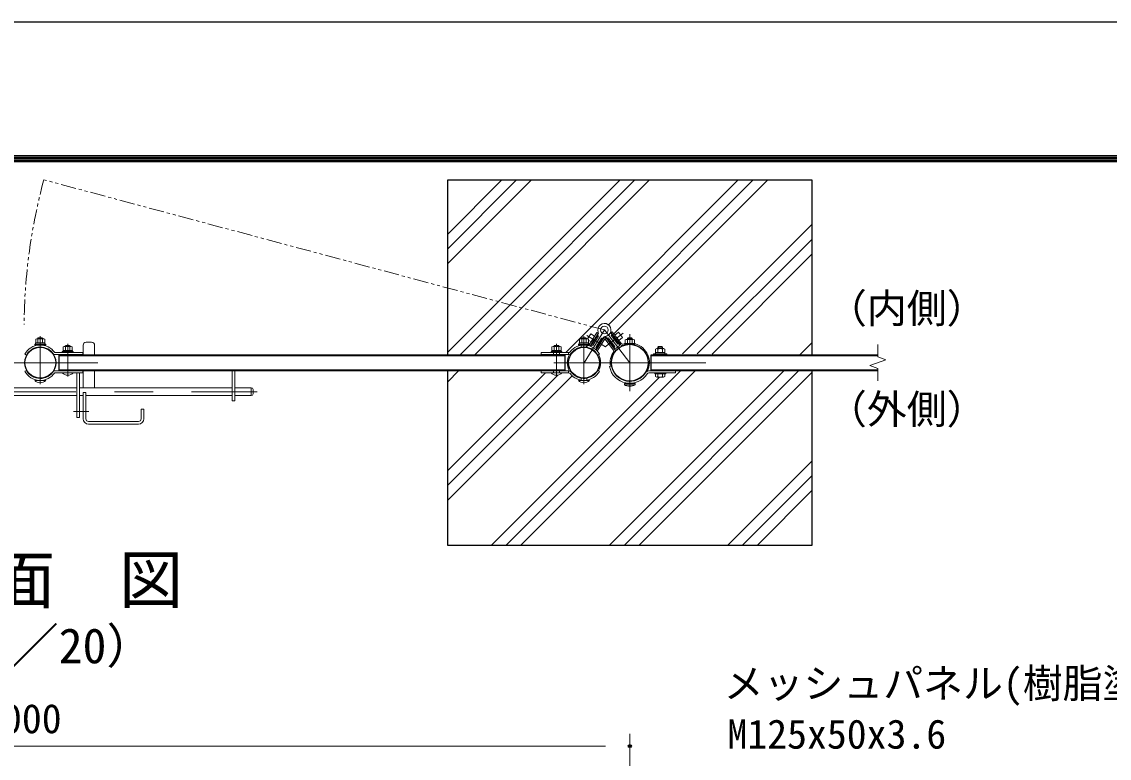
# Model space of a CAD drawing. Units: millimetres, scale not verified. Extents: x -4200 to 4200, y -2970 to 2970.
# Drawn here: x 515 to 2303, y 1758 to 2970 of the extents above; entities that cross this region are included whole.
import ezdxf
from ezdxf.enums import TextEntityAlignment as Align

# ---------------------------------------------------------------- set-up
doc = ezdxf.new("R2010")
doc.units = ezdxf.units.MM
doc.header["$LTSCALE"] = 10
doc.header["$PDMODE"] = 32
doc.header["$PDSIZE"] = 5
doc.linetypes.add('USER1', pattern=[50.8, 31.75, -6.35, 6.35, -6.35])
doc.linetypes.add('USER2', pattern=[5, 2.5, -0.5, 0.5, -0.5, 0.5, -0.5])
for name, color, linetype, lineweight in [('0-0_D-STR1', 1, 'Continuous', 25), ('0-1_D-STR3', 3, 'Continuous', 13), ('0-2_D-STR-DIM', 7, 'Continuous', 13), ('0-4_Defpoints', 8, 'Continuous', 25), ('0-5_D-BMK', 2, 'USER1', 13), ('0-6_D-STR-TXT', 7, 'Continuous', 13), ('0-9_D-STR4', 7, 'Continuous', 25), ('0-B_D-TTL-TXT', 7, 'Continuous', 25), ('0-D_D-TTL', 7, 'Continuous', 25)]:
    doc.layers.add(name, color=color, linetype=linetype, lineweight=lineweight)
doc.styles.add('ＭＳ ゴシック', font='')
doc.styles.get('ＭＳ ゴシック').set_extended_font_data('MS Gothic')

msp = doc.modelspace()

# ---------------------------------------------------------------- linework, layer by layer
at = {"layer": '0-0_D-STR1'}
for p, q in [((576.32, 2396.08), (576.32, 2422.08)), ((576.32, 2422.08), (1408.32, 2422.08)), ((576.32, 2420.88), (1408.32, 2420.88)), ((1408.32, 2396.08), (1408.32, 2422.08)), ((1549.82, 2396.08), (1549.82, 2422.08)), ((1549.82, 2422.08), (1922.64, 2422.08)), ((1549.82, 2420.88), (1922.64, 2420.88)), ((576.32, 2397.28), (1408.32, 2397.28)), ((1549.82, 2397.28), (1922.64, 2397.28)), ((576.32, 2396.08), (1408.32, 2396.08)), ((1549.82, 2396.08), (1922.64, 2396.08))]:
    msp.add_line(p, q, dxfattribs=at)
for centre, radius in [((545.22, 2409.08), 25.4), ((1439.42, 2409.08), 25.4), ((1514.82, 2409.08), 30.25)]:
    msp.add_circle(centre, radius, dxfattribs=at)
at = {"layer": '0-1_D-STR3'}
for p, q in [((1450.57, 2456.57), (1445.42, 2448.28)), ((1460.63, 2458.57), (1448.42, 2438.91)), ((1462.56, 2457.32), (1449.55, 2436.36)), ((1450.57, 2456.57), (1456.94, 2452.62)), ((1450.75, 2436.4), (1462.39, 2455.15)), ((1453.77, 2437.47), (1463.26, 2452.76)), ((1459.74, 2450.88), (1453.94, 2441.53)), ((1458.89, 2451.4), (1459.74, 2450.88)), ((1472.76, 2450.98), (1459.7, 2429.96)), ((1462.56, 2457.32), (1460.61, 2458.53)), ((1461.56, 2453.81), (1463.26, 2452.76)), ((1472.76, 2450.98), (1474.71, 2449.77)), ((1474.66, 2451.08), (1473.74, 2450.37)), ((1474.66, 2451.08), (1489.82, 2431.53)), ((1483.92, 2453.83), (1485.5, 2455.06)), ((1494.95, 2439.61), (1483.92, 2453.83)), ((1484.15, 2458.44), (1485.96, 2459.85)), ((1484.15, 2458.44), (1499.3, 2438.89)), ((1484.54, 2456.3), (1498.06, 2438.86)), ((1485.96, 2459.85), (1501.34, 2440.01)), ((1487.53, 2452.44), (1488.32, 2453.05)), ((1487.53, 2452.44), (1494.27, 2443.75)), ((1490.14, 2454.46), (1496.06, 2459.06)), ((1496.06, 2459.06), (1502.8, 2450.37)), ((1496.88, 2445.77), (1502.8, 2450.37)), ((552.92, 2441.78), (537.52, 2441.78)), ((537.52, 2439.78), (537.52, 2441.78)), ((552.92, 2439.78), (537.52, 2439.78)), ((537.72, 2441.78), (537.72, 2447.58)), ((537.72, 2441.78), (552.72, 2441.78)), ((539.44, 2448.28), (550.99, 2448.28)), ((541.22, 2449.18), (542.02, 2449.98)), ((541.22, 2448.28), (541.22, 2449.18)), ((541.47, 2441.78), (541.47, 2447.58)), ((542.02, 2449.98), (548.42, 2449.98)), ((542.02, 2448.28), (542.02, 2449.98)), ((548.42, 2448.28), (548.42, 2449.98)), ((548.97, 2441.78), (548.97, 2447.58)), ((549.22, 2448.28), (549.22, 2449.18)), ((552.72, 2441.78), (552.72, 2447.58)), ((552.92, 2439.78), (552.92, 2441.78)), ((582.87, 2429.38), (582.87, 2435.18)), ((584.59, 2435.88), (596.14, 2435.88)), ((586.37, 2436.58), (587.17, 2437.38)), ((586.37, 2435.88), (586.37, 2436.58)), ((586.62, 2429.38), (586.62, 2435.18)), ((587.17, 2437.38), (593.57, 2437.38)), ((587.17, 2435.88), (587.17, 2437.38)), ((593.57, 2435.88), (593.57, 2437.38)), ((594.12, 2429.38), (594.12, 2435.18)), ((594.37, 2435.88), (594.37, 2436.58)), ((597.87, 2429.38), (597.87, 2435.18)), ((615.72, 2437.88), (615.72, 2422.08)), ((620.72, 2442.88), (629.72, 2442.88)), ((634.72, 2437.88), (634.72, 2422.08)), ((1386.77, 2429.38), (1386.77, 2435.18)), ((1400.05, 2435.88), (1388.5, 2435.88)), ((1390.27, 2435.88), (1390.27, 2436.58)), ((1390.52, 2429.38), (1390.52, 2435.18)), ((1397.47, 2437.38), (1391.07, 2437.38)), ((1391.07, 2435.88), (1391.07, 2437.38)), ((1397.47, 2435.88), (1397.47, 2437.38)), ((1398.27, 2436.58), (1397.47, 2437.38)), ((1398.02, 2429.38), (1398.02, 2435.18)), ((1398.27, 2435.88), (1398.27, 2436.58)), ((1401.77, 2429.38), (1401.77, 2435.18)), ((1431.72, 2441.78), (1447.12, 2441.78)), ((1431.72, 2439.78), (1431.72, 2441.78)), ((1431.72, 2439.78), (1447.12, 2439.78)), ((1431.92, 2441.78), (1431.92, 2447.58)), ((1446.92, 2441.78), (1431.92, 2441.78)), ((1445.2, 2448.28), (1433.65, 2448.28)), ((1434.67, 2437.79), (1434.67, 2434.54)), ((1435.42, 2449.18), (1435.42, 2448.28)), ((1435.67, 2441.78), (1435.67, 2447.58)), ((1442.62, 2449.98), (1436.22, 2449.98)), ((1436.22, 2448.28), (1436.22, 2449.98)), ((1442.62, 2448.28), (1442.62, 2449.98)), ((1443.42, 2449.18), (1442.62, 2449.98)), ((1443.17, 2441.78), (1443.17, 2447.58)), ((1443.42, 2449.18), (1443.42, 2448.28)), ((1446.92, 2441.78), (1446.92, 2447.58)), ((1447.12, 2439.78), (1447.12, 2441.78)), ((1447.17, 2445.73), (1451.13, 2443.27)), ((1447.97, 2438.18), (1447.3, 2437.1)), ((1450.88, 2435.83), (1450.75, 2436.4)), ((1452.07, 2438.52), (1453.77, 2437.47)), ((1453.09, 2442.06), (1453.94, 2441.53)), ((1458.86, 2434.3), (1468.36, 2449.59)), ((1458.86, 2434.3), (1460.56, 2433.25)), ((1459.24, 2431.12), (1470.89, 2449.87)), ((1474.71, 2449.77), (1461.33, 2428.23)), ((1468.36, 2449.59), (1470.06, 2448.54)), ((1473.85, 2448.38), (1488.22, 2429.84)), ((1477.6, 2448.93), (1479.18, 2450.16)), ((1490.21, 2435.93), (1479.18, 2450.16)), ((1488.63, 2434.71), (1490.21, 2435.93)), ((1497.88, 2437.45), (1491.56, 2432.55)), ((1494.27, 2443.75), (1495.06, 2444.36)), ((1494.95, 2439.61), (1496.53, 2440.83)), ((1497.88, 2437.45), (1498.06, 2438.86)), ((1505.82, 2440.93), (1505.82, 2439.33)), ((1523.82, 2439.33), (1505.82, 2439.33)), ((1507.12, 2440.93), (1522.52, 2440.93)), ((1507.32, 2440.93), (1507.32, 2446.73)), ((1522.32, 2440.93), (1507.32, 2440.93)), ((1520.6, 2447.43), (1509.05, 2447.43)), ((1510.82, 2449.05), (1511.9, 2450.13)), ((1510.82, 2449.05), (1518.82, 2449.05)), ((1510.82, 2449.05), (1510.82, 2447.43)), ((1511.07, 2440.93), (1511.07, 2446.73)), ((1511.9, 2447.43), (1511.9, 2450.13)), ((1511.9, 2450.13), (1517.74, 2450.13)), ((1517.74, 2447.43), (1517.74, 2450.13)), ((1518.82, 2449.05), (1517.74, 2450.13)), ((1518.57, 2440.93), (1518.57, 2446.73)), ((1518.82, 2449.05), (1518.82, 2447.43)), ((1522.32, 2440.93), (1522.32, 2446.73)), ((1560.82, 2432.18), (1560.82, 2434.78)), ((1561.82, 2432.18), (1561.82, 2435.78)), ((1567.82, 2435.78), (1561.82, 2435.78)), ((1567.82, 2432.18), (1567.82, 2435.78)), ((1568.82, 2434.78), (1567.82, 2435.78)), ((1568.82, 2432.18), (1568.82, 2434.78)), ((519.82, 2423.28), (522.61, 2421.72)), ((567.32, 2422.58), (615.37, 2422.58)), ((569.05, 2425.78), (615.37, 2425.78)), ((598.07, 2429.38), (582.67, 2429.38)), ((582.67, 2427.38), (582.67, 2429.38)), ((598.07, 2427.38), (582.67, 2427.38)), ((582.87, 2429.38), (597.87, 2429.38)), ((598.07, 2427.38), (598.07, 2429.38)), ((615.37, 2425.78), (615.37, 2422.58)), ((1369.27, 2425.78), (1369.27, 2422.58)), ((1413.98, 2425.78), (1369.27, 2425.78)), ((1413.98, 2422.58), (1369.27, 2422.58)), ((1386.57, 2429.38), (1401.97, 2429.38)), ((1386.57, 2427.38), (1386.57, 2429.38)), ((1386.57, 2427.38), (1401.97, 2427.38)), ((1401.77, 2429.38), (1386.77, 2429.38)), ((1389.52, 2425.78), (1389.52, 2422.58)), ((1401.97, 2427.38), (1401.97, 2429.38)), ((1413.98, 2422.58), (1413.98, 2425.78)), ((1458.6, 2430.97), (1459.24, 2431.12)), ((1464.82, 2423.28), (1462.03, 2421.72)), ((1553.82, 2423.68), (1575.82, 2423.68)), ((1553.82, 2422.08), (1553.82, 2423.68)), ((1553.82, 2422.08), (1553.82, 2423.68)), ((1553.82, 2422.08), (1575.82, 2422.08)), ((1557.12, 2425.68), (1572.52, 2425.68)), ((1557.12, 2423.68), (1557.12, 2425.68)), ((1557.12, 2423.68), (1572.52, 2423.68)), ((1557.32, 2425.68), (1557.32, 2431.48)), ((1572.32, 2425.68), (1557.32, 2425.68)), ((1570.6, 2432.18), (1559.05, 2432.18)), ((1561.07, 2425.68), (1561.07, 2431.48)), ((1568.57, 2425.68), (1568.57, 2431.48)), ((1572.32, 2425.68), (1572.32, 2431.48)), ((1572.52, 2423.68), (1572.52, 2425.68)), ((1575.82, 2422.08), (1575.82, 2423.68)), ((1575.82, 2422.08), (1575.82, 2423.68)), ((1484.63, 2403.24), (1481.49, 2402.63)), ((519.82, 2394.88), (522.61, 2396.44)), ((536.22, 2379.98), (554.22, 2379.98)), ((539.57, 2379.98), (539.57, 2380.54)), ((550.87, 2379.98), (550.87, 2380.54)), ((567.32, 2395.58), (615.37, 2395.58)), ((569.05, 2392.38), (615.37, 2392.38)), ((581.37, 2392.38), (599.37, 2392.38)), ((584.72, 2395.78), (585.24, 2396.08)), ((584.72, 2395.58), (584.72, 2395.78)), ((596.02, 2395.78), (595.5, 2396.08)), ((596.02, 2395.58), (596.02, 2395.78)), ((605.22, 2396.08), (605.22, 2395.58)), ((609.72, 2396.08), (609.72, 2395.58)), ((609.72, 2392.38), (609.72, 2318.88)), ((615.37, 2392.38), (615.37, 2395.58)), ((615.72, 2396.08), (615.72, 2367.88)), ((634.72, 2396.08), (634.72, 2367.88)), ((860.72, 2396.08), (860.72, 2346.38)), ((865.22, 2396.08), (865.22, 2346.38)), ((1369.27, 2392.38), (1369.27, 2395.58)), ((1413.98, 2395.58), (1369.27, 2395.58)), ((1413.98, 2392.38), (1369.27, 2392.38)), ((1403.27, 2392.38), (1385.27, 2392.38)), ((1388.62, 2395.78), (1389.14, 2396.08)), ((1388.62, 2395.58), (1388.62, 2395.78)), ((1389.52, 2392.38), (1389.52, 2395.58)), ((1399.02, 2392.38), (1399.02, 2395.58)), ((1399.92, 2395.78), (1399.4, 2396.08)), ((1399.92, 2395.58), (1399.92, 2395.78)), ((1413.98, 2395.58), (1413.98, 2392.38)), ((1448.42, 2379.98), (1430.42, 2379.98)), ((1433.77, 2379.98), (1433.77, 2380.54)), ((1434.67, 2380.37), (1434.67, 2383.62)), ((1445.57, 2379.98), (1445.57, 2380.64)), ((1464.82, 2394.88), (1462.03, 2396.44)), ((1546.19, 2395.58), (1589.82, 2395.58)), ((1546.19, 2392.38), (1589.82, 2392.38)), ((1573.82, 2390.78), (1555.82, 2390.78)), ((1557.32, 2395.58), (1557.32, 2396.08)), ((1572.32, 2395.58), (1557.32, 2395.58)), ((1557.32, 2386.36), (1557.32, 2390.78)), ((1572.32, 2390.78), (1557.32, 2390.78)), ((1570.45, 2385.28), (1559.19, 2385.28)), ((1561.06, 2386.36), (1561.06, 2390.78)), ((1561.07, 2395.58), (1561.07, 2396.08)), ((1568.57, 2395.58), (1568.57, 2396.08)), ((1568.58, 2386.36), (1568.58, 2390.78)), ((1572.32, 2395.58), (1572.32, 2396.08)), ((1572.32, 2386.36), (1572.32, 2390.78)), ((1573.82, 2392.38), (1573.82, 2390.78)), ((1589.82, 2392.38), (1589.82, 2395.58)), ((424.42, 2367.88), (605.22, 2367.88)), ((609.72, 2367.88), (860.72, 2367.88)), ((865.22, 2367.88), (892.22, 2367.88)), ((892.22, 2367.88), (892.22, 2354.88)), ((895.22, 2364.88), (895.22, 2357.88)), ((1505.82, 2372.93), (1505.82, 2374.03)), ((1505.82, 2372.93), (1523.82, 2372.93)), ((1506.82, 2375.13), (1522.82, 2375.13)), ((1506.92, 2375.13), (1522.72, 2375.13)), ((1523.82, 2372.93), (1523.82, 2374.03)), ((424.42, 2354.88), (605.22, 2354.88)), ((609.72, 2354.88), (615.72, 2354.88)), ((615.72, 2359.88), (615.72, 2316.88)), ((615.72, 2359.88), (620.22, 2359.88)), ((620.22, 2359.88), (620.22, 2316.88)), ((620.22, 2354.88), (860.72, 2354.88)), ((860.72, 2346.38), (865.22, 2346.38)), ((865.22, 2354.88), (892.22, 2354.88)), ((711.22, 2332.88), (711.22, 2316.88)), ((711.22, 2332.88), (715.72, 2332.88)), ((715.72, 2332.88), (715.72, 2316.88)), ((624.72, 2312.38), (706.72, 2312.38)), ((624.72, 2307.88), (706.72, 2307.88))]:
    msp.add_line(p, q, dxfattribs=at)
for points in [[(536.22, 2439.78), (536.22, 2438.18), (554.22, 2438.18), (554.22, 2439.78)], [(1448.42, 2439.78), (1448.42, 2438.18), (1430.42, 2438.18), (1430.42, 2439.78)], [(581.37, 2427.38), (581.37, 2425.78), (599.37, 2425.78), (599.37, 2427.38)], [(1403.27, 2427.38), (1403.27, 2425.78), (1385.27, 2425.78), (1385.27, 2427.38)]]:
    msp.add_lwpolyline(points, close=True, dxfattribs=at)
for points in [[(541.22, 2449.18), (549.22, 2449.18), (548.42, 2449.98)], [(586.37, 2436.58), (594.37, 2436.58), (593.57, 2437.38)], [(1398.27, 2436.58), (1390.27, 2436.58), (1391.07, 2437.38)], [(1443.42, 2449.18), (1435.42, 2449.18), (1436.22, 2449.98)], [(1444.17, 2434.98), (1444.17, 2437.79), (1444.17, 2434.54)], [(1476.64, 2450.17), (1490.16, 2432.73), (1491.56, 2432.55)], [(1505.82, 2440.93), (1523.82, 2440.93), (1523.82, 2439.33)], [(1568.82, 2434.78), (1560.82, 2434.78), (1561.82, 2435.78)], [(1399.02, 2422.58), (1399.02, 2425.78), (1399.02, 2422.58)], [(605.22, 2392.38), (605.22, 2318.88), (609.72, 2318.88)], [(1444.17, 2383.18), (1444.17, 2380.37), (1444.17, 2383.62)], [(1573.82, 2392.38), (1555.82, 2392.38), (1555.82, 2390.78)]]:
    msp.add_lwpolyline(points, dxfattribs=at)
for centre, radius in [((1473.09, 2462.9), 6.3), ((1439.42, 2409.08), 25.4)]:
    msp.add_circle(centre, radius, dxfattribs=at)
for centre, radius, start, end in [((1473.09, 2462.9), 10.8, 277.42472, 198.89422), ((1458.14, 2457.78), 5, 328.15947, 18.89422), ((1475.13, 2447.23), 5, 97.42472, 148.15947), ((1472.69, 2447.11), 5, 37.78968, 78.78154), ((1488.49, 2459.36), 5, 167.05492, 217.78968), ((545.22, 2409.08), 29.1, 35.02146, 150.7918), ((545.22, 2409.08), 25.9, 31.41517, 150.7918), ((539.6, 2445.44), 2.85, 48.83491, 131.16509), ((545.22, 2437.89), 10.39, 68.85295, 111.14705), ((550.85, 2445.44), 2.85, 48.86505, 131.13495), ((584.75, 2433.04), 2.85, 48.83491, 131.16509), ((590.37, 2425.49), 10.39, 68.85295, 111.14705), ((596, 2433.04), 2.85, 48.86505, 131.13495), ((620.72, 2437.88), 5, 90, 180), ((629.72, 2437.88), 5, 0, 90), ((1388.65, 2433.04), 2.85, 48.86505, 131.13495), ((1394.27, 2425.49), 10.39, 68.85295, 111.14705), ((1399.9, 2433.04), 2.85, 48.83491, 131.16509), ((1439.42, 2409.08), 29.1, 29.2082, 141.96817), ((1439.42, 2409.08), 25.9, 29.2082, 141.96817), ((1433.8, 2445.44), 2.85, 48.86505, 131.13495), ((1439.42, 2437.89), 10.39, 68.85295, 111.14705), ((1445.05, 2445.44), 2.85, 48.83491, 131.16509), ((1514.82, 2409.08), 30.25, 144.87367, 110.70568), ((1502.75, 2441.45), 4.3, 216.64885, 288.61256), ((1502.95, 2441.21), 2, 216.64885, 289.135), ((1514.82, 2409.08), 32.25, 106.20469, 110.36024), ((1509.2, 2444.59), 2.85, 48.86505, 131.13495), ((1514.82, 2437.04), 10.39, 68.85295, 111.14705), ((1520.45, 2444.59), 2.85, 48.83491, 131.16509), ((1514.82, 2409.08), 32.25, 334.42988, 73.79531), ((1439.42, 2409.08), 27.4, 149.90374, 210.09626), ((1413.98, 2428.98), 3.2, 270, 321.96817), ((1413.98, 2428.98), 6.4, 270, 321.96817), ((1439.42, 2409.08), 27.4, 330.7918, 29.2082), ((1514.82, 2409.08), 32.25, 145.21912, 190.95712), ((1486.67, 2428.59), 2, 326.44435, 38.9305), ((1486.48, 2428.83), 4.3, 326.96679, 38.9305), ((1559.2, 2429.34), 2.85, 48.86505, 131.13495), ((1564.82, 2421.79), 10.39, 68.85295, 111.14705), ((1570.45, 2429.34), 2.85, 48.83491, 131.16509), ((1514.82, 2409.08), 33.95, 190.95712, 327.61089), ((1514.82, 2409.08), 30.75, 190.95712, 327.61089), ((545.22, 2409.08), 29.1, 209.2082, 324.97854), ((545.22, 2409.08), 25.9, 209.2082, 328.58483), ((545.22, 2388.11), 12.12, 222.07502, 317.92498), ((590.37, 2400.51), 12.12, 222.07502, 317.92498), ((587.55, 2389.43), 6.95, 106.90112, 113.9872), ((587.55, 2389.43), 6.95, 66.0128, 73.09888), ((593.2, 2389.38), 7, 106.71589, 113.81332), ((593.2, 2389.38), 7, 66.18668, 73.28411), ((1394.27, 2400.51), 12.12, 222.07502, 317.92498), ((1391.45, 2389.38), 7, 106.71589, 113.81332), ((1391.45, 2389.38), 7, 66.18668, 73.28411), ((1397.1, 2389.43), 6.95, 106.90112, 113.9872), ((1397.1, 2389.43), 6.95, 66.0128, 73.09888), ((1413.98, 2389.18), 6.4, 38.03183, 90), ((1413.98, 2389.18), 3.2, 38.03183, 90), ((1439.42, 2409.08), 29.1, 218.03183, 330.7918), ((1439.42, 2409.08), 25.9, 218.03183, 330.7918), ((1439.42, 2388.11), 12.12, 222.07502, 317.92498), ((1546.19, 2389.18), 6.4, 90, 147.61089), ((1546.19, 2389.18), 3.2, 90, 147.61089), ((1559.19, 2387.44), 2.16, 210, 330), ((1564.82, 2392.36), 7.08, 237.93138, 302.06862), ((1570.45, 2387.44), 2.16, 210, 330), ((892.22, 2364.88), 3, 0, 90), ((1506.92, 2374.03), 1.1, 90, 180), ((1514.82, 2387.21), 16.88, 237.77316, 302.22684), ((1522.72, 2374.03), 1.1, 0, 90), ((892.22, 2357.88), 3, 270, 0), ((624.72, 2316.88), 9, 180, 270), ((624.72, 2316.88), 4.5, 180, 270), ((706.72, 2316.88), 4.5, 270, 0), ((706.72, 2316.88), 9, 270, 0)]:
    msp.add_arc(centre, radius, start, end, dxfattribs=at)
at = {"layer": '0-2_D-STR-DIM'}
for p, q in [((1214.82, 2571.48), (1352.43, 2709.08)), ((1214.82, 2595.78), (1328.12, 2709.08)), ((1214.82, 2620.09), (1303.82, 2709.08)), ((1479.52, 2471.57), (1717.03, 2709.08)), ((1488.64, 2456.39), (1741.34, 2709.08)), ((1601.66, 2423.56), (1814.82, 2636.73)), ((1625.85, 2423.45), (1814.82, 2612.42)), ((1650.05, 2423.34), (1814.82, 2588.11)), ((1442.63, 2434.68), (1446.13, 2438.18)), ((1447.73, 2439.78), (1455.15, 2447.2)), ((1795.22, 2422.67), (1814.82, 2442.27)), ((1922.64, 2418.7), (1922.64, 2439.08)), ((1935.86, 2413.89), (1922.64, 2418.7)), ((1909.43, 2404.27), (1935.86, 2413.89)), ((1922.64, 2399.46), (1909.43, 2404.27)), ((1922.64, 2379.08), (1922.64, 2399.46)), ((1214.82, 2377.02), (1233.88, 2396.08)), ((1214.82, 2231.18), (1376.02, 2392.38)), ((1214.82, 2206.87), (1396.61, 2388.66)), ((1214.82, 2182.57), (1419.85, 2387.59)), ((1287.18, 2109.08), (1563.38, 2385.28)), ((1311.49, 2109.08), (1598.49, 2396.08)), ((1335.79, 2109.08), (1622.79, 2396.08)), ((1481.63, 2109.08), (1768.63, 2396.08)), ((1505.94, 2109.08), (1792.94, 2396.08)), ((1530.25, 2109.08), (1814.82, 2393.66)), ((1676.09, 2109.08), (1814.82, 2247.82)), ((1700.39, 2109.08), (1814.82, 2223.51)), ((1724.7, 2109.08), (1814.82, 2199.2)), ((1514.82, 1539.74), (1514.82, 1798.46)), ((-445.18, 1778.46), (1474.82, 1778.46))]:
    msp.add_line(p, q, dxfattribs=at)
for points in [[(1214.82, 2425.63), (1298.79, 2509.6), (1498.27, 2709.08)], [(1235.58, 2422.08), (1317.96, 2504.47), (1522.58, 2709.08)], [(1259.88, 2422.08), (1337.13, 2499.33), (1546.88, 2709.08)], [(1410.02, 2426.38), (1452.15, 2468.51), (1692.72, 2709.08)]]:
    msp.add_lwpolyline(points, dxfattribs=at)
at = {"layer": '0-4_Defpoints'}
msp.add_point((1514.82, 1778.46), dxfattribs=at)
at = {"layer": '0-5_D-BMK', "linetype": 'USER2'}
msp.add_line((1473.09, 2462.9), (551.08, 2709.95), dxfattribs=at)
at = {"layer": '0-5_D-BMK'}
for p, q in [((545.22, 2373.82), (545.22, 2452.5)), ((1439.42, 2373.82), (1439.42, 2452.5)), ((1439.67, 2409.08), (1473.09, 2462.9)), ((1474.67, 2435.08), (1444.23, 2453.99)), ((1514.82, 2409.08), (1473.09, 2462.9)), ((1474.31, 2434.99), (1503.76, 2457.83)), ((1514.82, 2455.86), (1514.82, 2362.31)), ((590.37, 2386.22), (590.37, 2439.9)), ((1394.27, 2386.22), (1394.27, 2439.9)), ((1514.82, 2368.5), (1514.82, 2447.18)), ((389.82, 2409.08), (639.82, 2409.08)), ((1389.82, 2409.08), (1639.82, 2409.08)), ((286.19, 2361.38), (901.77, 2361.38)), ((599.79, 2328.88), (624.94, 2328.88))]:
    msp.add_line(p, q, dxfattribs=at)
at = {"layer": '0-5_D-BMK', "linetype": 'USER2'}
msp.add_arc((1473.09, 2462.9), 954.54, 165, 179.4668, dxfattribs=at)
at = {"layer": '0-9_D-STR4'}
msp.add_line((1214.82, 2709.08), (1214.82, 2422.08), dxfattribs=at)
for points in [[(1814.82, 2422.08), (1814.82, 2709.08), (1214.82, 2709.08)], [(1214.82, 2396.08), (1214.82, 2109.08), (1814.82, 2109.08), (1814.82, 2396.08)]]:
    msp.add_lwpolyline(points, dxfattribs=at)
at = {"layer": '0-D_D-TTL', "color": 2}
msp.add_lwpolyline([(-4199.72, 2969.89), (4200.28, 2969.89), (4200.28, -2970.11), (-4199.72, -2970.11)], close=True, dxfattribs=at)
at = {"layer": '0-D_D-TTL'}
for points in [[(-3929.72, 2749.89), (3930.28, 2749.89), (3930.28, -2750.11), (-3929.72, -2750.11)], [(-3927.22, 2747.39), (3927.78, 2747.39), (3927.78, -2747.61), (-3927.22, -2747.61)], [(-3924.72, 2744.89), (3925.28, 2744.89), (3925.28, -2745.11), (-3924.72, -2745.11)], [(-3922.22, 2742.39), (3922.78, 2742.39), (3922.78, -2742.61), (-3922.22, -2742.61)], [(-3919.72, 2739.89), (3920.28, 2739.89), (3920.28, -2740.11), (-3919.72, -2740.11)]]:
    msp.add_lwpolyline(points, close=True, dxfattribs=at)

# ---------------------------------------------------------------- texts
at = {"layer": '0-2_D-STR-DIM', "style": 'ＭＳ ゴシック'}
msp.add_text('2000', height=48.09, dxfattribs=at).set_placement((449.57, 1785.21), align=Align.BOTTOM_LEFT)
at = {"layer": '0-6_D-STR-TXT', "style": 'ＭＳ ゴシック'}
for s, p in [('（内側）', (1839.08, 2460.01)), ('（外側）', (1839.08, 2294.23)), ('メッシュパネル(樹脂塗装)', (1669.2, 1843.16)), ('M125x50x3.6', (1675.3, 1759.82))]:
    msp.add_text(s, height=48.09, dxfattribs=at).set_placement(p, align=Align.BOTTOM_LEFT)
at = {"layer": '0-B_D-TTL-TXT', "style": 'ＭＳ ゴシック'}
for s, height, p in [('平\u3000面\u3000図', 76.98, (254.92, 1990.55)), ('（S=1／20）', 57.7, (300.41, 1897.36))]:
    msp.add_text(s, height=height, dxfattribs=at).set_placement(p, align=Align.BOTTOM_LEFT)

doc.saveas('drawing.dxf')
